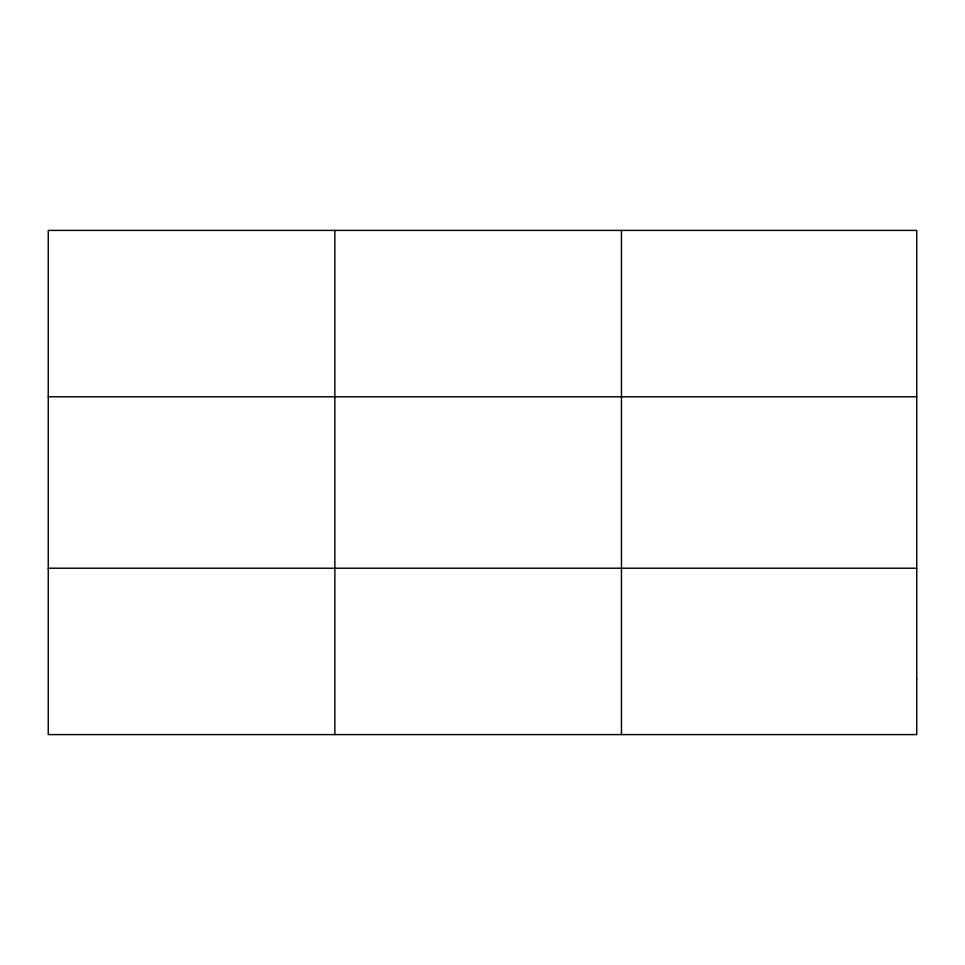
<?xml version="1.0" encoding="UTF-8"?>
<svg xmlns="http://www.w3.org/2000/svg" width="965" height="965" viewBox="0 0 965 965"><rect width="100%" height="100%" fill="white"/><g stroke="black" fill="none" stroke-linecap="round" stroke-linejoin="round"><path stroke-width="1.45" d="M334.855 230.406L334.855 734.594M621.46 230.406L621.46 734.594M48.25 396.784L916.75 396.784M48.25 568.216L916.75 568.216M916.75 679.131L916.75 734.594L48.25 734.594L48.25 230.406L916.75 230.406L916.75 679.131"/></g></svg>
